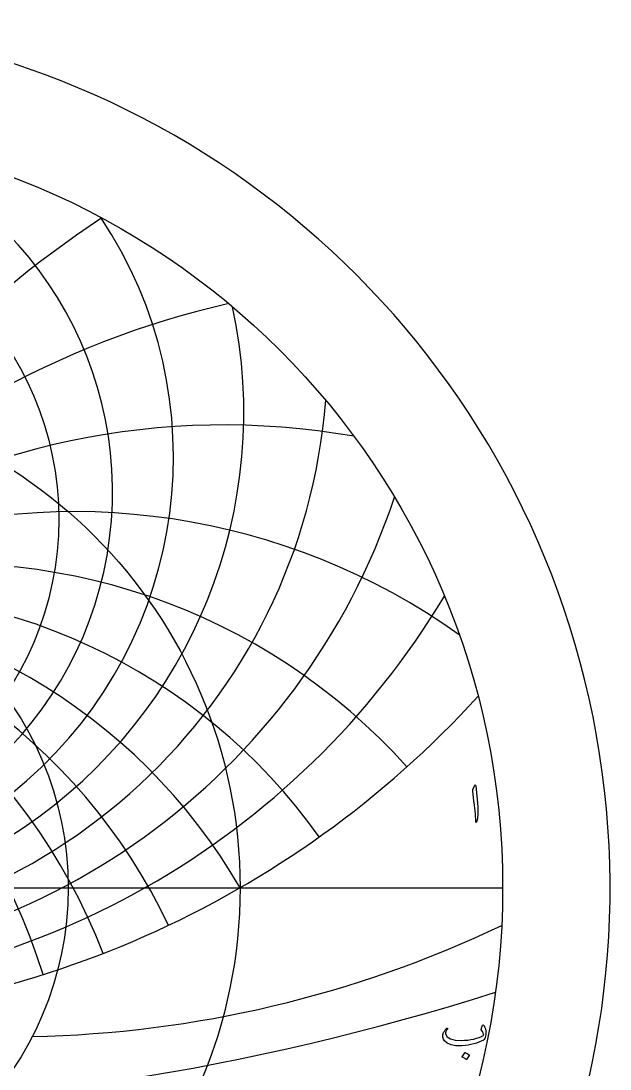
# Model space of a CAD drawing. Header units: millimetres. Extents: x -68 to 68, y -68 to 70.
# Drawn here: x 22 to 68.5, y -14.3 to 68.4 of the extents above; entities that cross this region are included whole.
import ezdxf

# ---------------------------------------------------------------- set-up
doc = ezdxf.new("R2010")
doc.units = ezdxf.units.MM
for name, color, linetype in [('CUT_OUTER', 1, 'Continuous'), ('ENGRAVE', 7, 'Continuous'), ('ENGRAVE_FINE', 8, 'Continuous'), ('TEXT', 5, 'Continuous')]:
    doc.layers.add(name, color=color, linetype=linetype)

msp = doc.modelspace()

# ---------------------------------------------------------------- linework, layer by layer
at = {"layer": 'CUT_OUTER'}
msp.add_arc((-0.0002, -0.0002), 68.4749, 142.031029, 87.802838, dxfattribs=at)
at = {"layer": 'ENGRAVE'}
msp.add_lwpolyline([(-60, 0), (60, 0)], dxfattribs=at)
for centre, radius in [((0, 0), 60), ((0, 29.093), 24.9649), ((0, 0), 39.2754), ((0, 0), 25.7092)]:
    msp.add_circle(centre, radius, dxfattribs=at)
for centre, radius, start, end in [((0, 31.2685), 29.2102, 104.436571, 75.563429), ((0, 34.0135), 34.0135, 146.229962, 33.770038), ((0, 37.512), 39.5703, 167.806282, 12.193718), ((0, 42.043), 46.171, 184.422486, 355.577514), ((0, 48.0476), 54.2682, 198.487195, 341.512805), ((0, 56.2645), 64.6127, 210.960954, 329.039046), ((0, -22.6756), 45.3513, 30, 150), ((0, -22.6756), 45.3513, 30, 150), ((0, 68.0269), 78.5507, 222.338487, 317.661513), ((21.058, 78.5896), 90.3455, 271.151349, 295.481604)]:
    msp.add_arc(centre, radius, start, end, dxfattribs=at)
at = {"layer": 'ENGRAVE_FINE'}
for centre, radius, start, end in [((78.5507, -22.6756), 90.7026, 123.597602, 171.786789), ((78.5507, -22.6756), 90.7026, 123.597602, 171.786789), ((54.0476, -22.6756), 70.5541, 102.828506, 168.859628), ((54.0476, -22.6756), 70.5541, 102.828506, 168.859628), ((38.0542, -22.6756), 59.2019, 80.064286, 165.755974), ((38.0542, -22.6756), 59.2019, 80.064286, 165.755974), ((-26.1836, -22.6756), 52.3672, 17.587954, 125.482575), ((-26.1836, -22.6756), 52.3672, 17.587954, 125.482575), ((26.1836, -22.6756), 52.3672, 54.517425, 162.412046), ((26.1836, -22.6756), 52.3672, 54.517425, 162.412046), ((-16.5065, -22.6756), 48.2618, 21.252599, 138.119191), ((-16.5065, -22.6756), 48.2618, 21.252599, 138.119191), ((16.5065, -22.6756), 48.2618, 41.880809, 158.747401), ((16.5065, -22.6756), 48.2618, 41.880809, 158.747401), ((-7.9967, -22.6756), 46.0509, 25.342886, 144.580376), ((-7.9967, -22.6756), 46.0509, 25.342886, 144.580376), ((7.9967, -22.6756), 46.0509, 35.419624, 154.657114), ((7.9967, -22.6756), 46.0509, 35.419624, 154.657114), ((0, 178.0968), 195.5833, 252.309853, 287.690147)]:
    msp.add_arc(centre, radius, start, end, dxfattribs=at)
at = {"layer": 'TEXT'}
for points in [[(57.765, 8.0202), (57.8057, 8.099), (57.8385, 8.1266), (57.8632, 8.1032), (57.88, 8.0287), (57.9779, 6.9855), (58.0362, 6.3452), (58.0493, 5.8337), (58.0171, 5.451), (57.9396, 5.1971), (57.9255, 5.1763), (57.913, 5.1652), (57.9021, 5.1636), (57.8928, 5.1715), (57.8853, 5.184), (57.88, 5.2003), (57.8768, 5.2202), (57.8757, 5.2439), (57.8757, 5.4284), (57.8672, 5.624), (57.8502, 5.8307), (57.8246, 6.0487), (57.8191, 6.1057), (57.8023, 6.2595), (57.7743, 6.5102), (57.7352, 6.8577), (57.6415, 7.6284), (57.6394, 7.6694), (57.6415, 7.7072), (57.6479, 7.7418), (57.6586, 7.7732)], [(58.5007, -10.8532), (58.5293, -10.8891), (58.5555, -10.9288), (58.5793, -10.9721), (58.6008, -11.0193), (58.6198, -11.0698), (58.6364, -11.1236), (58.6507, -11.1805), (58.6625, -11.2407), (58.6779, -11.3615), (58.6817, -11.4813), (58.6737, -11.5999), (58.654, -11.7176), (58.6242, -11.8224), (58.5859, -11.9071), (58.539, -11.9715), (58.4837, -12.0156), (58.308, -12.1085), (58.1217, -12.1913), (57.9248, -12.2639), (57.7172, -12.3265), (57.499, -12.3784), (57.2701, -12.4191), (57.0306, -12.4486), (56.7804, -12.467), (56.3115, -12.4622), (55.9267, -12.3967), (55.626, -12.2706), (55.4093, -12.0838), (55.3205, -11.9377), (55.2795, -11.7804), (55.2864, -11.6119), (55.3412, -11.4323), (55.3597, -11.3936), (55.3811, -11.354), (55.4055, -11.3137), (55.4328, -11.2726), (55.463, -11.2307), (55.4961, -11.188), (55.5322, -11.1445), (55.5712, -11.1002), (55.5842, -11.0876), (55.5978, -11.0799), (55.6119, -11.077), (55.6265, -11.0789), (55.6364, -11.0826), (55.6446, -11.0895), (55.6513, -11.0996), (55.6563, -11.1129), (55.6587, -11.1254), (55.6574, -11.1374), (55.6523, -11.1489), (55.6435, -11.1598), (55.6071, -11.2031), (55.5743, -11.2481), (55.5453, -11.2947), (55.5201, -11.3429), (55.5028, -11.3889), (55.4934, -11.4333), (55.4921, -11.4762), (55.4988, -11.5174), (55.6318, -11.7583), (55.882, -11.9273), (56.2493, -12.0244), (56.7336, -12.0497), (56.9999, -12.0395), (57.2536, -12.0172), (57.4949, -11.983), (57.7236, -11.9369), (57.9401, -11.8787), (58.1446, -11.8086), (58.3372, -11.7265), (58.5177, -11.6324), (58.5002, -11.5446), (58.4603, -11.4472), (58.398, -11.3402), (58.3133, -11.2236), (58.3107, -11.2125), (58.3112, -11.1917), (58.3149, -11.1614), (58.3219, -11.1214), (58.3237, -11.1175), (58.3251, -11.114), (58.3259, -11.1111), (58.3261, -11.1087), (58.34, -11.0544), (58.3602, -10.9937), (58.3868, -10.9266), (58.4198, -10.8532), (58.4344, -10.8308), (58.4528, -10.8234), (58.4749, -10.8308), (58.5007, -10.8532)], [(57.0146, -13.0205), (57.02, -13.0152), (57.0274, -13.012), (57.037, -13.011), (57.0487, -13.012), (57.1315, -13.0456), (57.2094, -13.0865), (57.2826, -13.135), (57.351, -13.1909), (57.3577, -13.1994), (57.3606, -13.2079), (57.3598, -13.2164), (57.3553, -13.2249), (57.1552, -13.5485), (57.1477, -13.5563), (57.1381, -13.5581), (57.1264, -13.5541), (57.1126, -13.5443), (57.1006, -13.5358), (57.0817, -13.523), (57.0559, -13.506), (57.0232, -13.4847), (56.983, -13.4591), (56.9348, -13.4293), (56.8786, -13.3953), (56.8145, -13.3569), (56.806, -13.3505), (56.8017, -13.3442), (56.8017, -13.3378), (56.806, -13.3314)]]:
    msp.add_lwpolyline(points, close=True, dxfattribs=at)

doc.saveas('drawing.dxf')
